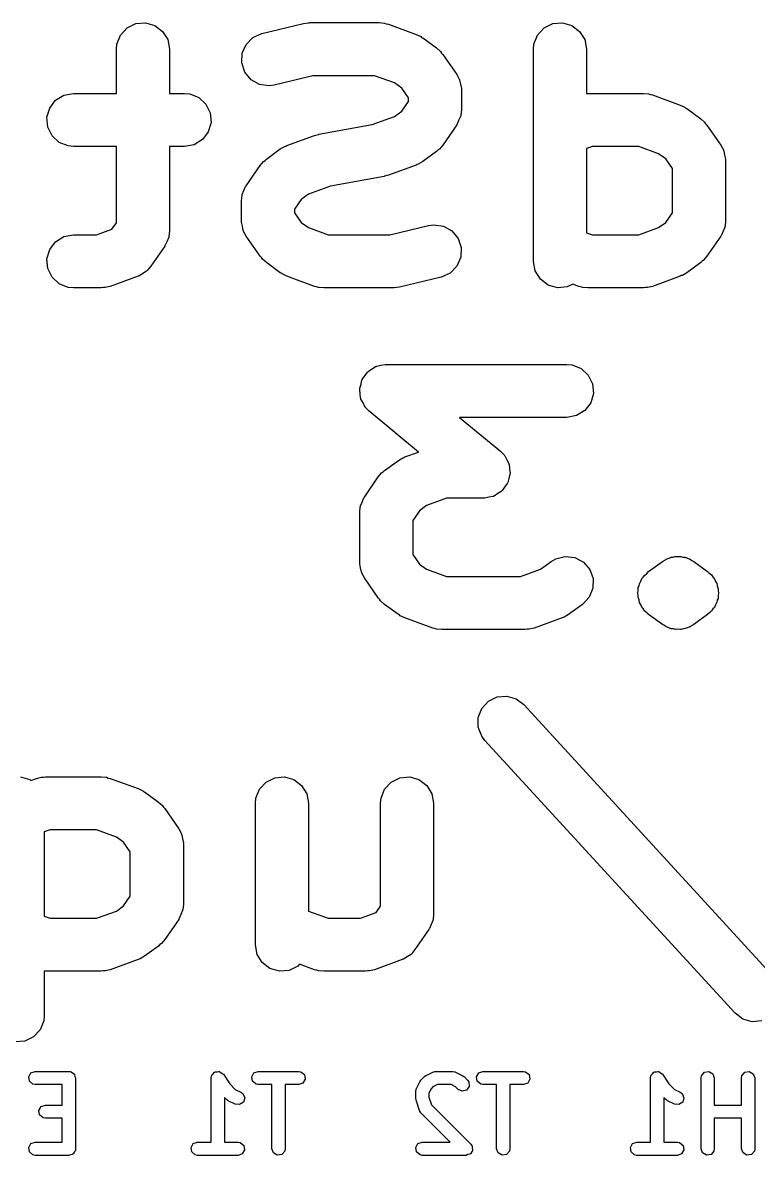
# Model space of a CAD drawing. Extents: x 100.2 to 143.8, y -105 to -53.7.
# Drawn here: x 115.73 to 124.04, y -104.83 to -92.02 of the extents above; entities that cross this region are included whole.
import ezdxf

# ---------------------------------------------------------------- set-up
doc = ezdxf.new("R2010")
doc.units = 0
doc.layers.add('BLACK', color=7, linetype='CONTINUOUS')

msp = doc.modelspace()

# ---------------------------------------------------------------- linework, layer by layer
at = {"layer": 'BLACK', "linetype": 'CONTINUOUS'}
for p, q in [((116.832, -92.1614), (116.907, -92.0809)), ((116.907, -92.0809), (117.006, -92.0326)), ((117.006, -92.0326), (117.115, -92.0231)), ((117.115, -92.0231), (117.221, -92.0537)), ((117.221, -92.0537), (117.308, -92.1202)), ((118.429, -92.1444), (118.901, -92.0302)), ((118.901, -92.0302), (118.959, -92.022)), ((118.959, -92.022), (118.965, -92.0229)), ((118.965, -92.0229), (118.971, -92.0217)), ((118.971, -92.0217), (119.757, -92.0217)), ((119.757, -92.0217), (119.815, -92.0274)), ((119.815, -92.0274), (119.837, -92.036)), ((119.837, -92.036), (119.86, -92.0398)), ((119.86, -92.0398), (120.174, -92.1541)), ((121.546, -92.1614), (121.621, -92.0809)), ((121.621, -92.0809), (121.72, -92.0326)), ((121.72, -92.0326), (121.829, -92.0231)), ((121.829, -92.0231), (121.935, -92.0537)), ((121.935, -92.0537), (122.022, -92.1202)), ((116.791, -92.2634), (116.832, -92.1614)), ((117.308, -92.1202), (117.366, -92.2137)), ((117.366, -92.2137), (117.386, -92.3217)), ((118.252, -92.2675), (118.329, -92.1894)), ((118.329, -92.1894), (118.429, -92.1444)), ((120.174, -92.1541), (120.227, -92.1793)), ((120.227, -92.1793), (120.236, -92.1879)), ((120.236, -92.1879), (120.248, -92.1934)), ((120.248, -92.1934), (120.405, -92.3077)), ((121.506, -92.2634), (121.546, -92.1614)), ((122.022, -92.1202), (122.08, -92.2137)), ((122.08, -92.2137), (122.1, -92.3217)), ((116.786, -92.3217), (116.791, -92.2634)), ((116.786, -92.8217), (116.786, -92.3217)), ((117.386, -92.3217), (117.386, -92.8217)), ((118.208, -92.3681), (118.252, -92.2675)), ((120.405, -92.3077), (120.449, -92.3466)), ((120.449, -92.3466), (120.46, -92.365)), ((121.5, -92.3217), (121.506, -92.2634)), ((121.5, -94.7217), (121.5, -92.3217)), ((122.1, -92.3217), (122.1, -92.8244)), ((118.203, -92.4779), (118.208, -92.3681)), ((118.238, -92.582), (118.203, -92.4779)), ((120.46, -92.365), (120.476, -92.3803)), ((120.476, -92.3803), (120.633, -92.6089)), ((118.308, -92.6666), (118.238, -92.582)), ((120.633, -92.6089), (120.661, -92.6602)), ((118.404, -92.7202), (118.308, -92.6666)), ((118.513, -92.7357), (118.404, -92.7202)), ((118.571, -92.7276), (118.513, -92.7357)), ((119.007, -92.6217), (118.571, -92.7276)), ((119.704, -92.6217), (119.007, -92.6217)), ((119.929, -92.7035), (119.704, -92.6217)), ((120.011, -92.7626), (119.929, -92.7035)), ((120.661, -92.6602), (120.663, -92.6659)), ((120.663, -92.6659), (120.666, -92.6709)), ((120.666, -92.6709), (120.675, -92.7192)), ((120.675, -92.7192), (120.685, -92.7673)), ((116.098, -92.8995), (116.192, -92.8418)), ((116.192, -92.8418), (116.3, -92.8217)), ((116.3, -92.8217), (116.786, -92.8217)), ((117.386, -92.8217), (117.557, -92.8217)), ((117.557, -92.8217), (117.615, -92.8274)), ((117.615, -92.8274), (117.717, -92.8681)), ((120.086, -92.872), (120.011, -92.7626)), ((120.685, -92.7673), (120.685, -92.7731)), ((120.685, -92.7731), (120.686, -92.7789)), ((120.686, -92.7789), (120.686, -93.0074)), ((122.1, -92.8244), (122.114, -92.8217)), ((122.114, -92.8217), (122.743, -92.8217)), ((122.743, -92.8217), (122.801, -92.8274)), ((122.801, -92.8274), (122.823, -92.836)), ((122.823, -92.836), (122.845, -92.8398)), ((122.845, -92.8398), (123.16, -92.9541)), ((116.001, -93.0924), (116.032, -92.9869)), ((116.032, -92.9869), (116.098, -92.8995)), ((117.717, -92.8681), (117.798, -92.9428)), ((117.798, -92.9428), (117.846, -93.0415)), ((120.011, -93.0236), (120.086, -92.9143)), ((120.086, -92.9143), (120.086, -92.872)), ((123.16, -92.9541), (123.212, -92.9793)), ((123.212, -92.9793), (123.222, -92.9879)), ((123.222, -92.9879), (123.234, -92.9934)), ((123.234, -92.9934), (123.391, -93.1077)), ((116.011, -93.2019), (116.001, -93.0924)), ((117.846, -93.0415), (117.856, -93.151)), ((119.678, -93.174), (119.929, -93.0828)), ((119.929, -93.0828), (120.011, -93.0236)), ((120.658, -93.122), (120.639, -93.1677)), ((120.678, -93.077), (120.658, -93.122)), ((120.68, -93.0657), (120.678, -93.0711)), ((120.678, -93.0711), (120.678, -93.077)), ((120.686, -93.0074), (120.68, -93.0657)), ((123.391, -93.1077), (123.435, -93.1466)), ((116.059, -93.3006), (116.011, -93.2019)), ((117.856, -93.151), (117.825, -93.2565)), ((119.075, -93.2837), (119.678, -93.174)), ((120.633, -93.1774), (120.476, -93.406)), ((120.635, -93.172), (120.633, -93.1774)), ((120.639, -93.1677), (120.635, -93.172)), ((123.435, -93.1466), (123.446, -93.165)), ((123.446, -93.165), (123.461, -93.1803)), ((123.461, -93.1803), (123.619, -93.4089)), ((116.14, -93.3753), (116.059, -93.3006)), ((116.242, -93.416), (116.14, -93.3753)), ((117.759, -93.344), (117.665, -93.4016)), ((117.825, -93.2565), (117.759, -93.344)), ((118.712, -93.4112), (119.026, -93.2969)), ((119.026, -93.2969), (119.069, -93.2858)), ((119.069, -93.2858), (119.075, -93.2837)), ((116.3, -93.4217), (116.242, -93.416)), ((116.786, -93.4217), (116.3, -93.4217)), ((116.786, -94.2857), (116.786, -93.4217)), ((117.557, -93.4217), (117.386, -93.4217)), ((117.386, -93.4217), (117.386, -94.3789)), ((117.665, -93.4016), (117.557, -93.4217)), ((118.481, -93.5648), (118.638, -93.4505)), ((118.638, -93.4505), (118.688, -93.4209)), ((118.688, -93.4209), (118.701, -93.4177)), ((118.701, -93.4177), (118.712, -93.4112)), ((120.405, -93.4786), (120.248, -93.5929)), ((120.42, -93.4628), (120.405, -93.4786)), ((120.438, -93.4507), (120.42, -93.4628)), ((120.476, -93.406), (120.438, -93.4507)), ((122.167, -93.4217), (122.1, -93.4461)), ((122.1, -93.4461), (122.1, -94.3973)), ((122.69, -93.4217), (122.167, -93.4217)), ((122.915, -93.5035), (122.69, -93.4217)), ((122.996, -93.5626), (122.915, -93.5035)), ((123.619, -93.4089), (123.647, -93.4602)), ((123.647, -93.4602), (123.648, -93.4659)), ((123.648, -93.4659), (123.651, -93.4709)), ((123.651, -93.4709), (123.66, -93.5192)), ((118.41, -93.6375), (118.448, -93.5927)), ((118.448, -93.5927), (118.466, -93.5806)), ((118.466, -93.5806), (118.481, -93.5648)), ((120.174, -93.6322), (119.86, -93.7465)), ((120.185, -93.6257), (120.174, -93.6322)), ((120.197, -93.6226), (120.185, -93.6257)), ((120.248, -93.5929), (120.197, -93.6226)), ((123.071, -93.672), (122.996, -93.5626)), ((123.66, -93.5192), (123.671, -93.5673)), ((123.671, -93.5673), (123.67, -93.5731)), ((123.67, -93.5731), (123.671, -93.5789)), ((123.671, -93.5789), (123.671, -94.2646)), ((118.253, -93.866), (118.41, -93.6375)), ((119.811, -93.7597), (119.207, -93.8695)), ((119.816, -93.7576), (119.811, -93.7597)), ((119.86, -93.7465), (119.816, -93.7576)), ((123.071, -94.1714), (123.071, -93.672)), ((118.228, -93.9214), (118.246, -93.8757)), ((118.246, -93.8757), (118.25, -93.8714)), ((118.25, -93.8714), (118.253, -93.866)), ((119.207, -93.8695), (118.957, -93.9606)), ((118.2, -94.036), (118.206, -93.9777)), ((118.206, -93.9777), (118.208, -93.9723)), ((118.208, -93.9664), (118.228, -93.9214)), ((118.208, -93.9723), (118.208, -93.9664)), ((118.875, -94.0198), (118.8, -94.1292)), ((118.957, -93.9606), (118.875, -94.0198)), ((118.2, -94.2646), (118.2, -94.036)), ((118.8, -94.1292), (118.8, -94.1714)), ((118.201, -94.2703), (118.2, -94.2646)), ((118.2, -94.2761), (118.201, -94.2703)), ((118.211, -94.3242), (118.2, -94.2761)), ((118.8, -94.1714), (118.875, -94.2808)), ((122.996, -94.2808), (123.071, -94.1714)), ((123.671, -94.2646), (123.666, -94.3228)), ((116.561, -94.4217), (116.736, -94.3583)), ((116.736, -94.3583), (116.786, -94.2857)), ((117.386, -94.3789), (117.38, -94.4371)), ((118.22, -94.3726), (118.211, -94.3242)), ((118.223, -94.3776), (118.22, -94.3726)), ((118.224, -94.3833), (118.223, -94.3776)), ((118.253, -94.4345), (118.224, -94.3833)), ((118.875, -94.2808), (118.957, -94.3399)), ((118.957, -94.3399), (119.181, -94.4217)), ((119.878, -94.4217), (120.315, -94.3159)), ((120.315, -94.3159), (120.373, -94.3077)), ((120.373, -94.3077), (120.482, -94.3232)), ((120.482, -94.3232), (120.578, -94.3769)), ((120.578, -94.3769), (120.648, -94.4614)), ((122.1, -94.3973), (122.167, -94.4217)), ((122.69, -94.4217), (122.915, -94.3399)), ((122.915, -94.3399), (122.996, -94.2808)), ((123.643, -94.3791), (123.625, -94.4249)), ((123.663, -94.3341), (123.643, -94.3791)), ((123.664, -94.3283), (123.663, -94.3341)), ((123.666, -94.3228), (123.664, -94.3283)), ((116.032, -94.5869), (116.098, -94.4995)), ((116.098, -94.4995), (116.192, -94.4418)), ((116.192, -94.4418), (116.3, -94.4217)), ((116.3, -94.4217), (116.561, -94.4217)), ((117.358, -94.4934), (117.339, -94.5392)), ((117.378, -94.4484), (117.358, -94.4934)), ((117.38, -94.4371), (117.378, -94.4426)), ((117.378, -94.4426), (117.378, -94.4484)), ((118.41, -94.6631), (118.253, -94.4345)), ((119.181, -94.4217), (119.878, -94.4217)), ((120.648, -94.4614), (120.683, -94.5655)), ((122.167, -94.4217), (122.69, -94.4217)), ((123.619, -94.4345), (123.461, -94.6631)), ((123.621, -94.4292), (123.619, -94.4345)), ((123.625, -94.4249), (123.621, -94.4292)), ((116.001, -94.6924), (116.032, -94.5869)), ((117.333, -94.5488), (117.176, -94.7774)), ((117.335, -94.5435), (117.333, -94.5488)), ((117.339, -94.5392), (117.335, -94.5435)), ((120.683, -94.5655), (120.678, -94.6753)), ((116.011, -94.8019), (116.001, -94.6924)), ((117.176, -94.7774), (117.138, -94.8222)), ((118.425, -94.6785), (118.41, -94.6631)), ((118.437, -94.6969), (118.425, -94.6785)), ((118.481, -94.7358), (118.437, -94.6969)), ((118.638, -94.85), (118.481, -94.7358)), ((120.634, -94.7759), (120.557, -94.854)), ((120.678, -94.6753), (120.634, -94.7759)), ((121.52, -94.8297), (121.5, -94.7217)), ((123.391, -94.7358), (123.234, -94.85)), ((123.406, -94.72), (123.391, -94.7358)), ((123.424, -94.7079), (123.406, -94.72)), ((123.461, -94.6631), (123.424, -94.7079)), ((116.059, -94.9006), (116.011, -94.8019)), ((116.14, -94.9753), (116.059, -94.9006)), ((117.031, -94.8894), (116.717, -95.0037)), ((117.038, -94.885), (117.031, -94.8894)), ((117.047, -94.8832), (117.038, -94.885)), ((117.086, -94.8573), (117.047, -94.8832)), ((117.126, -94.8336), (117.086, -94.8573)), ((117.131, -94.8269), (117.126, -94.8336)), ((117.138, -94.8222), (117.131, -94.8269)), ((118.649, -94.8556), (118.638, -94.85)), ((118.659, -94.8641), (118.649, -94.8556)), ((118.712, -94.8894), (118.659, -94.8641)), ((119.026, -95.0037), (118.712, -94.8894)), ((120.456, -94.899), (119.985, -95.0133)), ((120.557, -94.854), (120.456, -94.899)), ((121.578, -94.9232), (121.52, -94.8297)), ((123.16, -94.8894), (122.845, -95.0037)), ((123.171, -94.8829), (123.16, -94.8894)), ((123.183, -94.8797), (123.171, -94.8829)), ((123.234, -94.85), (123.183, -94.8797)), ((116.242, -95.016), (116.14, -94.9753)), ((116.3, -95.0217), (116.242, -95.016)), ((116.614, -95.0217), (116.3, -95.0217)), ((116.637, -95.0175), (116.614, -95.0217)), ((116.66, -95.0182), (116.637, -95.0175)), ((116.717, -95.0037), (116.66, -95.0182)), ((119.049, -95.0074), (119.026, -95.0037)), ((119.07, -95.016), (119.049, -95.0074)), ((119.129, -95.0217), (119.07, -95.016)), ((119.914, -95.0217), (119.129, -95.0217)), ((119.921, -95.0205), (119.914, -95.0217)), ((119.927, -95.0214), (119.921, -95.0205)), ((119.985, -95.0133), (119.927, -95.0214)), ((121.665, -94.9897), (121.578, -94.9232)), ((121.771, -95.0203), (121.665, -94.9897)), ((121.88, -95.0108), (121.771, -95.0203)), ((121.945, -94.9793), (121.88, -95.0108)), ((122.012, -95.0037), (121.945, -94.9793)), ((122.035, -95.0074), (122.012, -95.0037)), ((122.056, -95.016), (122.035, -95.0074)), ((122.114, -95.0217), (122.056, -95.016)), ((122.743, -95.0217), (122.114, -95.0217)), ((122.766, -95.0175), (122.743, -95.0217)), ((122.789, -95.0182), (122.766, -95.0175)), ((122.845, -95.0037), (122.789, -95.0182)), ((119.634, -95.9635), (119.676, -95.938)), ((119.676, -95.938), (119.716, -95.9107)), ((119.716, -95.9107), (119.722, -95.9093)), ((119.722, -95.9093), (119.728, -95.9058)), ((119.728, -95.9058), (119.775, -95.8969)), ((119.775, -95.8969), (119.823, -95.886)), ((119.823, -95.886), (119.829, -95.8869)), ((119.829, -95.8869), (119.836, -95.8857)), ((119.836, -95.8857), (121.879, -95.8857)), ((121.879, -95.8857), (121.937, -95.8914)), ((121.937, -95.8914), (122.039, -95.9321)), ((122.039, -95.9321), (122.119, -96.0068)), ((119.551, -96.1098), (119.562, -96.0626)), ((119.562, -96.0626), (119.566, -96.0572)), ((119.566, -96.0572), (119.568, -96.0509)), ((119.568, -96.0509), (119.597, -96.0123)), ((119.597, -96.0123), (119.625, -95.9724)), ((119.625, -95.9724), (119.63, -95.9687)), ((119.63, -95.9687), (119.634, -95.9635)), ((122.119, -96.0068), (122.168, -96.1055)), ((119.536, -96.1693), (119.538, -96.163)), ((119.542, -96.2175), (119.536, -96.1693)), ((119.537, -96.1564), (119.551, -96.1098)), ((119.538, -96.163), (119.537, -96.1564)), ((122.168, -96.1055), (122.177, -96.215)), ((119.547, -96.2659), (119.542, -96.2175)), ((119.549, -96.2718), (119.547, -96.2659)), ((119.55, -96.2783), (119.549, -96.2718)), ((119.574, -96.321), (119.55, -96.2783)), ((119.595, -96.3646), (119.574, -96.321)), ((122.147, -96.3205), (122.08, -96.408)), ((122.177, -96.215), (122.147, -96.3205)), ((119.6, -96.369), (119.595, -96.3646)), ((119.603, -96.3748), (119.6, -96.369)), ((119.644, -96.4164), (119.603, -96.3748)), ((120.199, -96.8774), (119.644, -96.4164)), ((122.08, -96.408), (121.987, -96.4656)), ((121.879, -96.4857), (120.666, -96.4857)), ((120.666, -96.4857), (121.127, -96.8693)), ((121.987, -96.4656), (121.879, -96.4857)), ((119.974, -96.9717), (120.024, -96.942)), ((120.024, -96.942), (120.036, -96.9389)), ((120.036, -96.9389), (120.047, -96.9323)), ((120.047, -96.9323), (120.199, -96.8774)), ((121.127, -96.8693), (121.169, -96.9109)), ((121.169, -96.9109), (121.172, -96.9167)), ((121.172, -96.9167), (121.177, -96.9211)), ((121.177, -96.9211), (121.198, -96.9648)), ((121.198, -96.9648), (121.221, -97.0075)), ((119.801, -97.1018), (119.816, -97.086)), ((119.816, -97.086), (119.974, -96.9717)), ((121.221, -97.0075), (121.222, -97.0139)), ((121.222, -97.0139), (121.225, -97.0198)), ((121.225, -97.0198), (121.229, -97.0682)), ((121.229, -97.0682), (121.235, -97.1164)), ((119.589, -97.3872), (119.746, -97.1586)), ((119.746, -97.1586), (119.783, -97.1138)), ((119.783, -97.1138), (119.801, -97.1018)), ((121.221, -97.1759), (121.209, -97.2231)), ((121.234, -97.1293), (121.221, -97.1759)), ((121.235, -97.1164), (121.234, -97.1228)), ((121.234, -97.1228), (121.234, -97.1293)), ((121.096, -97.3477), (121.056, -97.375)), ((121.137, -97.3222), (121.096, -97.3477)), ((121.141, -97.317), (121.137, -97.3222)), ((121.147, -97.3134), (121.141, -97.317)), ((121.174, -97.2735), (121.147, -97.3134)), ((121.204, -97.2348), (121.174, -97.2735)), ((121.206, -97.2285), (121.204, -97.2348)), ((121.209, -97.2231), (121.206, -97.2285)), ((119.544, -97.4876), (119.564, -97.4426)), ((119.564, -97.4426), (119.582, -97.3968)), ((119.582, -97.3968), (119.586, -97.3925)), ((119.586, -97.3925), (119.589, -97.3872)), ((120.517, -97.4), (120.292, -97.4818)), ((120.936, -97.4), (120.517, -97.4)), ((120.942, -97.3988), (120.936, -97.4)), ((120.949, -97.3997), (120.942, -97.3988)), ((120.996, -97.3888), (120.949, -97.3997)), ((121.044, -97.3799), (120.996, -97.3888)), ((121.049, -97.3765), (121.044, -97.3799)), ((121.056, -97.375), (121.049, -97.3765)), ((119.536, -97.5571), (119.541, -97.4989)), ((119.536, -98.1286), (119.536, -97.5571)), ((119.541, -97.4989), (119.544, -97.4934)), ((119.544, -97.4934), (119.544, -97.4876)), ((120.211, -97.5409), (120.136, -97.6503)), ((120.292, -97.4818), (120.211, -97.5409)), ((120.136, -97.6503), (120.136, -98.0354)), ((120.136, -98.0354), (120.211, -98.1448)), ((121.579, -98.2039), (121.702, -98.1145)), ((121.702, -98.1145), (121.753, -98.0849)), ((121.753, -98.0849), (121.859, -98.0578)), ((121.859, -98.0578), (121.968, -98.0708)), ((121.968, -98.0708), (122.065, -98.1223)), ((122.802, -98.2288), (122.959, -98.1145)), ((122.959, -98.1145), (122.992, -98.0951)), ((122.992, -98.0951), (122.998, -98.0905)), ((122.998, -98.0905), (123.002, -98.0893)), ((123.002, -98.0893), (123.01, -98.0849)), ((123.01, -98.0849), (123.034, -98.0788)), ((123.034, -98.0788), (123.056, -98.0681)), ((123.056, -98.0681), (123.08, -98.0659)), ((123.08, -98.0659), (123.103, -98.0589)), ((123.103, -98.0589), (123.11, -98.0594)), ((123.11, -98.0594), (123.116, -98.0578)), ((123.116, -98.0578), (123.141, -98.0607)), ((123.141, -98.0607), (123.165, -98.0586)), ((123.165, -98.0586), (123.189, -98.0654)), ((123.189, -98.0654), (123.213, -98.0673)), ((123.213, -98.0673), (123.219, -98.0701)), ((123.219, -98.0701), (123.225, -98.0708)), ((123.225, -98.0708), (123.247, -98.0823)), ((123.247, -98.0823), (123.271, -98.0891)), ((123.271, -98.0891), (123.29, -98.104)), ((123.29, -98.104), (123.312, -98.1145)), ((123.312, -98.1145), (123.469, -98.2288)), ((119.537, -98.1343), (119.536, -98.1286)), ((119.536, -98.1401), (119.537, -98.1343)), ((119.547, -98.1882), (119.536, -98.1401)), ((119.556, -98.2366), (119.547, -98.1882)), ((119.559, -98.2416), (119.556, -98.2366)), ((119.56, -98.2473), (119.559, -98.2416)), ((119.589, -98.2985), (119.56, -98.2473)), ((120.211, -98.1448), (120.292, -98.2039)), ((120.292, -98.2039), (120.517, -98.2857)), ((121.354, -98.2857), (121.579, -98.2039)), ((122.065, -98.1223), (122.137, -98.2052)), ((122.137, -98.2052), (122.175, -98.3085)), ((122.78, -98.2523), (122.802, -98.2288)), ((123.469, -98.2288), (123.476, -98.2346)), ((123.476, -98.2346), (123.479, -98.2366)), ((123.479, -98.2366), (123.484, -98.2423)), ((123.484, -98.2423), (123.513, -98.2677)), ((119.746, -98.5271), (119.589, -98.2985)), ((120.517, -98.2857), (121.354, -98.2857)), ((122.175, -98.3085), (122.172, -98.4184)), ((122.694, -98.3889), (122.698, -98.3662)), ((122.698, -98.3662), (122.714, -98.3385)), ((122.714, -98.3385), (122.727, -98.3086)), ((122.727, -98.3086), (122.742, -98.2919)), ((122.742, -98.2919), (122.754, -98.2721)), ((122.754, -98.2721), (122.78, -98.2523)), ((123.513, -98.2677), (123.53, -98.2951)), ((123.53, -98.2951), (123.552, -98.3195)), ((123.552, -98.3195), (123.559, -98.3412)), ((123.559, -98.3412), (123.572, -98.3606)), ((123.572, -98.3606), (123.578, -98.3924)), ((122.172, -98.4184), (122.131, -98.52)), ((122.679, -98.4744), (122.684, -98.4426)), ((122.683, -98.497), (122.679, -98.4744)), ((122.683, -98.5201), (122.683, -98.497)), ((122.684, -98.4426), (122.685, -98.4102)), ((122.685, -98.4102), (122.694, -98.3889)), ((123.578, -98.3924), (123.589, -98.4228)), ((123.593, -98.4684), (123.587, -98.5003)), ((123.587, -98.5003), (123.587, -98.5326)), ((123.589, -98.4228), (123.588, -98.4458)), ((123.588, -98.4458), (123.593, -98.4684)), ((119.761, -98.5425), (119.746, -98.5271)), ((119.773, -98.5609), (119.761, -98.5425)), ((119.816, -98.5998), (119.773, -98.5609)), ((119.974, -98.714), (119.816, -98.5998)), ((122.055, -98.5998), (121.898, -98.714)), ((122.131, -98.52), (122.055, -98.5998)), ((122.694, -98.5505), (122.683, -98.5201)), ((122.7, -98.5822), (122.694, -98.5505)), ((122.712, -98.6017), (122.7, -98.5822)), ((122.72, -98.6234), (122.712, -98.6017)), ((122.741, -98.6478), (122.72, -98.6234)), ((123.557, -98.6043), (123.545, -98.6343)), ((123.574, -98.5766), (123.557, -98.6043)), ((123.578, -98.5539), (123.574, -98.5766)), ((123.587, -98.5326), (123.578, -98.5539)), ((119.985, -98.7196), (119.974, -98.714)), ((119.995, -98.7281), (119.985, -98.7196)), ((120.047, -98.7534), (119.995, -98.7281)), ((120.362, -98.8677), (120.047, -98.7534)), ((121.824, -98.7534), (121.51, -98.8677)), ((121.835, -98.7469), (121.824, -98.7534)), ((121.847, -98.7437), (121.835, -98.7469)), ((121.898, -98.714), (121.847, -98.7437)), ((122.758, -98.6752), (122.741, -98.6478)), ((122.787, -98.7006), (122.758, -98.6752)), ((122.792, -98.7063), (122.787, -98.7006)), ((122.796, -98.7082), (122.792, -98.7063)), ((122.802, -98.714), (122.796, -98.7082)), ((122.959, -98.8283), (122.802, -98.714)), ((123.469, -98.714), (123.312, -98.8283)), ((123.492, -98.6905), (123.469, -98.714)), ((123.517, -98.6707), (123.492, -98.6905)), ((123.529, -98.651), (123.517, -98.6707)), ((123.545, -98.6343), (123.529, -98.651)), ((120.385, -98.8714), (120.362, -98.8677)), ((120.406, -98.88), (120.385, -98.8714)), ((120.464, -98.8857), (120.406, -98.88)), ((121.407, -98.8857), (120.464, -98.8857)), ((121.43, -98.8815), (121.407, -98.8857)), ((121.453, -98.8822), (121.43, -98.8815)), ((121.51, -98.8677), (121.453, -98.8822)), ((122.981, -98.8389), (122.959, -98.8283)), ((123.001, -98.8537), (122.981, -98.8389)), ((123.024, -98.8605), (123.001, -98.8537)), ((123.046, -98.872), (123.024, -98.8605)), ((123.053, -98.8728), (123.046, -98.872)), ((123.058, -98.8756), (123.053, -98.8728)), ((123.083, -98.8775), (123.058, -98.8756)), ((123.106, -98.8843), (123.083, -98.8775)), ((123.131, -98.8822), (123.106, -98.8843)), ((123.155, -98.8851), (123.131, -98.8822)), ((123.162, -98.8835), (123.155, -98.8851)), ((123.168, -98.884), (123.162, -98.8835)), ((123.191, -98.8769), (123.168, -98.884)), ((123.216, -98.8748), (123.191, -98.8769)), ((123.238, -98.864), (123.216, -98.8748)), ((123.262, -98.858), (123.238, -98.864)), ((123.269, -98.8536), (123.262, -98.858)), ((123.273, -98.8524), (123.269, -98.8536)), ((123.279, -98.8477), (123.273, -98.8524)), ((123.312, -98.8283), (123.279, -98.8477)), ((120.991, -99.6956), (121.09, -99.6468)), ((121.09, -99.6468), (121.199, -99.6367)), ((121.199, -99.6367), (121.305, -99.6667)), ((120.877, -99.8788), (120.917, -99.7765)), ((120.917, -99.7765), (120.991, -99.6956)), ((121.305, -99.6667), (121.393, -99.7327)), ((121.393, -99.7327), (124.221, -102.818)), ((120.876, -99.9886), (120.877, -99.8788)), ((120.915, -100.091), (120.876, -99.9886)), ((120.95, -100.138), (120.915, -100.091)), ((123.779, -103.224), (120.95, -100.138)), ((115.701, -100.551), (115.806, -100.582)), ((115.883, -100.568), (115.94, -100.553)), ((115.94, -100.553), (115.963, -100.554)), ((115.963, -100.554), (115.986, -100.55)), ((115.986, -100.55), (116.614, -100.55)), ((116.614, -100.55), (116.673, -100.555)), ((118.577, -100.561), (118.686, -100.551)), ((118.686, -100.551), (118.792, -100.582)), ((119.991, -100.561), (120.101, -100.551)), ((120.101, -100.551), (120.206, -100.582)), ((115.806, -100.582), (115.819, -100.591)), ((115.819, -100.591), (115.883, -100.568)), ((116.673, -100.555), (116.694, -100.564)), ((116.694, -100.564), (116.717, -100.568)), ((116.717, -100.568), (117.031, -100.682)), ((118.404, -100.689), (118.478, -100.609)), ((118.478, -100.609), (118.577, -100.561)), ((118.792, -100.582), (118.879, -100.648)), ((118.879, -100.648), (118.937, -100.742)), ((119.818, -100.689), (119.893, -100.609)), ((119.893, -100.609), (119.991, -100.561)), ((120.206, -100.582), (120.294, -100.648)), ((120.294, -100.648), (120.351, -100.742)), ((117.031, -100.682), (117.084, -100.707)), ((117.084, -100.707), (117.093, -100.716)), ((117.093, -100.716), (117.105, -100.721)), ((117.105, -100.721), (117.262, -100.836)), ((118.357, -100.85), (118.363, -100.791)), ((118.363, -100.791), (118.404, -100.689)), ((118.937, -100.742), (118.957, -100.85)), ((119.771, -100.85), (119.777, -100.791)), ((119.777, -100.791), (119.818, -100.689)), ((120.351, -100.742), (120.371, -100.85)), ((117.262, -100.836), (117.306, -100.875)), ((117.306, -100.875), (117.318, -100.893)), ((117.318, -100.893), (117.333, -100.908)), ((117.333, -100.908), (117.49, -101.137)), ((118.357, -102.45), (118.357, -100.85)), ((118.957, -100.85), (118.957, -102.068)), ((119.771, -102.014), (119.771, -100.85)), ((120.371, -100.85), (120.371, -102.107)), ((116.039, -101.15), (115.971, -101.174)), ((115.971, -101.174), (115.971, -102.125)), ((116.561, -101.15), (116.039, -101.15)), ((116.786, -101.231), (116.561, -101.15)), ((117.49, -101.137), (117.518, -101.188)), ((117.518, -101.188), (117.52, -101.194)), ((116.868, -101.291), (116.786, -101.231)), ((116.943, -101.4), (116.868, -101.291)), ((117.52, -101.194), (117.523, -101.199)), ((117.523, -101.199), (117.532, -101.247)), ((117.532, -101.247), (117.543, -101.295)), ((117.543, -101.295), (117.542, -101.301)), ((117.542, -101.301), (117.543, -101.307)), ((117.543, -101.307), (117.543, -101.993)), ((116.943, -101.899), (116.943, -101.4)), ((116.868, -102.009), (116.943, -101.899)), ((116.561, -102.15), (116.786, -102.068)), ((116.786, -102.068), (116.868, -102.009)), ((117.535, -102.062), (117.515, -102.107)), ((117.537, -102.051), (117.535, -102.056)), ((117.535, -102.056), (117.535, -102.062)), ((117.543, -101.993), (117.537, -102.051)), ((118.957, -102.068), (119.181, -102.15)), ((119.547, -102.15), (119.721, -102.086)), ((119.721, -102.086), (119.771, -102.014)), ((115.971, -102.125), (116.039, -102.15)), ((116.039, -102.15), (116.561, -102.15)), ((117.49, -102.163), (117.333, -102.391)), ((117.492, -102.157), (117.49, -102.163)), ((117.496, -102.153), (117.492, -102.157)), ((117.515, -102.107), (117.496, -102.153)), ((119.181, -102.15), (119.547, -102.15)), ((120.363, -102.176), (120.343, -102.221)), ((120.364, -102.171), (120.363, -102.176)), ((120.366, -102.165), (120.364, -102.171)), ((120.371, -102.107), (120.366, -102.165)), ((120.319, -102.277), (120.161, -102.505)), ((120.321, -102.271), (120.319, -102.277)), ((120.325, -102.267), (120.321, -102.271)), ((120.343, -102.221), (120.325, -102.267)), ((117.262, -102.464), (117.105, -102.578)), ((117.277, -102.448), (117.262, -102.464)), ((117.295, -102.436), (117.277, -102.448)), ((117.333, -102.391), (117.295, -102.436)), ((118.377, -102.558), (118.357, -102.45)), ((117.105, -102.578), (117.055, -102.608)), ((118.435, -102.651), (118.377, -102.558)), ((120.071, -102.585), (120.032, -102.611)), ((120.111, -102.562), (120.071, -102.585)), ((120.117, -102.555), (120.111, -102.562)), ((120.124, -102.55), (120.117, -102.555)), ((120.161, -102.505), (120.124, -102.55)), ((117.031, -102.617), (116.717, -102.732)), ((117.042, -102.611), (117.031, -102.617)), ((117.055, -102.608), (117.042, -102.611)), ((118.522, -102.718), (118.435, -102.651)), ((118.628, -102.748), (118.522, -102.718)), ((118.836, -102.691), (118.737, -102.739)), ((118.855, -102.67), (118.836, -102.691)), ((119.026, -102.732), (118.855, -102.67)), ((120.017, -102.617), (119.703, -102.732)), ((120.024, -102.613), (120.017, -102.617)), ((120.032, -102.611), (120.024, -102.613)), ((115.986, -102.75), (115.971, -102.748)), ((115.971, -102.748), (115.971, -103.25)), ((116.614, -102.75), (115.986, -102.75)), ((116.637, -102.745), (116.614, -102.75)), ((116.66, -102.746), (116.637, -102.745)), ((116.717, -102.732), (116.66, -102.746)), ((118.737, -102.739), (118.628, -102.748)), ((119.049, -102.735), (119.026, -102.732)), ((119.07, -102.744), (119.049, -102.735)), ((119.129, -102.75), (119.07, -102.744)), ((119.6, -102.75), (119.129, -102.75)), ((119.623, -102.745), (119.6, -102.75)), ((119.646, -102.746), (119.623, -102.745)), ((119.703, -102.732), (119.646, -102.746)), ((123.867, -103.29), (123.779, -103.224)), ((115.966, -103.308), (115.925, -103.41)), ((115.971, -103.25), (115.966, -103.308)), ((123.972, -103.32), (123.867, -103.29)), ((124.082, -103.31), (123.972, -103.32)), ((115.85, -103.491), (115.752, -103.539)), ((115.925, -103.41), (115.85, -103.491)), ((115.752, -103.539), (115.642, -103.548)), ((115.82, -103.898), (115.868, -103.881)), ((115.868, -103.881), (116.249, -103.881)), ((116.249, -103.881), (116.259, -103.883)), ((116.259, -103.883), (116.262, -103.882)), ((116.262, -103.882), (116.265, -103.884)), ((117.924, -103.886), (117.945, -103.882)), ((117.945, -103.882), (117.949, -103.884)), ((118.341, -103.898), (118.389, -103.881)), ((118.389, -103.881), (118.847, -103.881)), ((118.847, -103.881), (118.872, -103.885)), ((120.363, -103.889), (120.387, -103.881)), ((120.387, -103.881), (120.392, -103.882)), ((120.392, -103.882), (120.396, -103.881)), ((120.396, -103.881), (120.587, -103.881)), ((120.587, -103.881), (120.612, -103.885)), ((120.881, -103.898), (120.929, -103.881)), ((120.929, -103.881), (121.387, -103.881)), ((121.387, -103.881), (121.412, -103.885)), ((122.89, -103.886), (122.911, -103.882)), ((122.911, -103.882), (122.915, -103.884)), ((123.432, -103.891), (123.482, -103.882)), ((123.482, -103.882), (123.527, -103.908)), ((123.889, -103.891), (123.94, -103.882)), ((123.94, -103.882), (123.984, -103.908)), ((115.795, -103.943), (115.82, -103.898)), ((115.803, -103.993), (115.795, -103.943)), ((115.843, -104.026), (115.803, -103.993)), ((116.265, -103.884), (116.275, -103.885)), ((116.275, -103.885), (116.29, -103.898)), ((116.29, -103.898), (116.307, -103.908)), ((116.307, -103.908), (116.309, -103.914)), ((116.309, -103.914), (116.314, -103.918)), ((116.314, -103.918), (116.318, -103.938)), ((116.318, -103.938), (116.324, -103.956)), ((116.324, -103.956), (116.324, -104.756)), ((117.857, -103.956), (117.862, -103.93)), ((117.857, -104.681), (117.857, -103.956)), ((117.862, -103.93), (117.865, -103.927)), ((117.865, -103.923), (117.881, -103.908)), ((117.865, -103.927), (117.865, -103.923)), ((117.881, -103.908), (117.895, -103.891)), ((117.895, -103.891), (117.899, -103.89)), ((117.899, -103.89), (117.902, -103.887)), ((117.902, -103.887), (117.924, -103.886)), ((117.949, -103.884), (117.953, -103.884)), ((117.953, -103.884), (117.971, -103.897)), ((117.971, -103.897), (117.99, -103.908)), ((117.99, -103.908), (117.991, -103.912)), ((117.991, -103.912), (117.995, -103.914)), ((117.995, -103.914), (118.067, -104.022)), ((118.316, -103.943), (118.341, -103.898)), ((118.324, -103.993), (118.316, -103.943)), ((118.364, -104.026), (118.324, -103.993)), ((118.872, -103.885), (118.911, -103.918)), ((118.92, -103.969), (118.895, -104.013)), ((118.911, -103.918), (118.92, -103.969)), ((120.177, -104.075), (120.215, -103.999)), ((120.215, -103.999), (120.228, -103.981)), ((120.228, -103.981), (120.229, -103.979)), ((120.229, -103.979), (120.267, -103.941)), ((120.267, -103.941), (120.285, -103.928)), ((120.285, -103.928), (120.286, -103.927)), ((120.286, -103.927), (120.363, -103.889)), ((120.612, -103.885), (120.616, -103.888)), ((120.616, -103.888), (120.62, -103.889)), ((120.62, -103.889), (120.696, -103.927)), ((120.696, -103.927), (120.714, -103.94)), ((120.714, -103.94), (120.716, -103.941)), ((120.716, -103.941), (120.754, -103.979)), ((120.754, -103.979), (120.769, -104)), ((120.769, -104), (120.773, -104.052)), ((120.856, -103.943), (120.881, -103.898)), ((120.864, -103.993), (120.856, -103.943)), ((120.904, -104.026), (120.864, -103.993)), ((121.412, -103.885), (121.451, -103.918)), ((121.46, -103.969), (121.435, -104.013)), ((121.451, -103.918), (121.46, -103.969)), ((122.823, -103.956), (122.827, -103.93)), ((122.823, -104.681), (122.823, -103.956)), ((122.827, -103.93), (122.83, -103.927)), ((122.83, -103.927), (122.831, -103.923)), ((122.831, -103.923), (122.846, -103.908)), ((122.846, -103.908), (122.86, -103.891)), ((122.86, -103.891), (122.865, -103.89)), ((122.865, -103.89), (122.868, -103.887)), ((122.868, -103.887), (122.89, -103.886)), ((122.915, -103.884), (122.919, -103.884)), ((122.919, -103.884), (122.937, -103.897)), ((122.937, -103.897), (122.955, -103.908)), ((122.955, -103.908), (122.957, -103.912)), ((122.957, -103.912), (122.96, -103.914)), ((122.96, -103.914), (123.032, -104.022)), ((123.394, -103.956), (123.399, -103.93)), ((123.394, -104.756), (123.394, -103.956)), ((123.399, -103.93), (123.432, -103.891)), ((123.527, -103.908), (123.544, -103.956)), ((123.544, -103.956), (123.544, -104.262)), ((123.852, -103.956), (123.856, -103.93)), ((123.852, -104.262), (123.852, -103.956)), ((123.856, -103.93), (123.889, -103.891)), ((123.984, -103.908), (124.002, -103.956)), ((124.002, -103.956), (124.002, -104.756)), ((115.868, -104.031), (115.843, -104.026)), ((116.174, -104.031), (115.868, -104.031)), ((116.174, -104.262), (116.174, -104.031)), ((118.067, -104.022), (118.129, -104.085)), ((118.129, -104.085), (118.194, -104.117)), ((118.194, -104.117), (118.215, -104.133)), ((118.215, -104.133), (118.236, -104.18)), ((118.389, -104.031), (118.364, -104.026)), ((118.543, -104.031), (118.389, -104.031)), ((118.543, -104.756), (118.543, -104.031)), ((118.847, -104.031), (118.693, -104.031)), ((118.693, -104.031), (118.693, -104.756)), ((118.895, -104.013), (118.847, -104.031)), ((120.169, -104.108), (120.173, -104.083)), ((120.169, -104.184), (120.169, -104.108)), ((120.173, -104.083), (120.176, -104.079)), ((120.176, -104.079), (120.177, -104.075)), ((120.343, -104.077), (120.319, -104.126)), ((120.319, -104.126), (120.319, -104.172)), ((120.364, -104.056), (120.343, -104.077)), ((120.414, -104.031), (120.364, -104.056)), ((120.569, -104.031), (120.414, -104.031)), ((120.618, -104.056), (120.569, -104.031)), ((120.648, -104.085), (120.618, -104.056)), ((120.694, -104.107), (120.648, -104.085)), ((120.744, -104.094), (120.694, -104.107)), ((120.773, -104.052), (120.744, -104.094)), ((120.929, -104.031), (120.904, -104.026)), ((121.083, -104.031), (120.929, -104.031)), ((121.083, -104.756), (121.083, -104.031)), ((121.387, -104.031), (121.233, -104.031)), ((121.233, -104.031), (121.233, -104.756)), ((121.435, -104.013), (121.387, -104.031)), ((123.032, -104.022), (123.095, -104.085)), ((123.095, -104.085), (123.16, -104.117)), ((123.16, -104.117), (123.181, -104.133)), ((123.181, -104.133), (123.201, -104.18)), ((115.935, -104.279), (115.983, -104.262)), ((115.983, -104.262), (116.174, -104.262)), ((118.032, -104.199), (118.007, -104.175)), ((118.007, -104.175), (118.007, -104.681)), ((118.033, -104.2), (118.032, -104.199)), ((118.051, -104.213), (118.033, -104.2)), ((118.127, -104.252), (118.051, -104.213)), ((118.178, -104.257), (118.127, -104.252)), ((118.221, -104.229), (118.178, -104.257)), ((118.236, -104.18), (118.221, -104.229)), ((120.169, -104.186), (120.169, -104.184)), ((120.173, -104.208), (120.169, -104.186)), ((120.211, -104.322), (120.173, -104.208)), ((120.319, -104.172), (120.347, -104.258)), ((120.347, -104.258), (120.792, -104.703)), ((122.997, -104.199), (122.973, -104.175)), ((122.973, -104.175), (122.973, -104.681)), ((122.999, -104.2), (122.997, -104.199)), ((123.017, -104.213), (122.999, -104.2)), ((123.093, -104.252), (123.017, -104.213)), ((123.144, -104.257), (123.093, -104.252)), ((123.187, -104.229), (123.144, -104.257)), ((123.201, -104.18), (123.187, -104.229)), ((123.544, -104.262), (123.852, -104.262)), ((115.909, -104.324), (115.935, -104.279)), ((115.918, -104.374), (115.909, -104.324)), ((115.957, -104.407), (115.918, -104.374)), ((120.213, -104.326), (120.211, -104.322)), ((120.214, -104.33), (120.213, -104.326)), ((120.229, -104.352), (120.214, -104.33)), ((120.558, -104.681), (120.229, -104.352)), ((115.983, -104.412), (115.957, -104.407)), ((116.174, -104.412), (115.983, -104.412)), ((116.174, -104.681), (116.174, -104.412)), ((123.852, -104.412), (123.544, -104.412)), ((123.544, -104.412), (123.544, -104.756)), ((123.852, -104.756), (123.852, -104.412)), ((115.795, -104.743), (115.82, -104.698)), ((115.803, -104.793), (115.795, -104.743)), ((115.82, -104.698), (115.868, -104.681)), ((115.868, -104.681), (116.174, -104.681)), ((116.322, -104.772), (116.32, -104.782)), ((116.323, -104.769), (116.322, -104.772)), ((116.324, -104.756), (116.323, -104.766)), ((116.323, -104.766), (116.323, -104.769)), ((117.63, -104.743), (117.655, -104.698)), ((117.639, -104.793), (117.63, -104.743)), ((117.655, -104.698), (117.704, -104.681)), ((117.704, -104.681), (117.857, -104.681)), ((118.007, -104.681), (118.161, -104.681)), ((118.161, -104.681), (118.186, -104.685)), ((118.186, -104.685), (118.226, -104.718)), ((118.235, -104.769), (118.209, -104.813)), ((118.226, -104.718), (118.235, -104.769)), ((118.56, -104.804), (118.543, -104.756)), ((118.693, -104.756), (118.688, -104.782)), ((120.17, -104.743), (120.195, -104.698)), ((120.179, -104.793), (120.17, -104.743)), ((120.195, -104.698), (120.244, -104.681)), ((120.244, -104.681), (120.558, -104.681)), ((120.792, -104.703), (120.801, -104.716)), ((120.811, -104.775), (120.798, -104.794)), ((120.801, -104.716), (120.804, -104.718)), ((120.804, -104.718), (120.804, -104.72)), ((120.804, -104.72), (120.807, -104.724)), ((120.807, -104.724), (120.809, -104.747)), ((120.809, -104.747), (120.813, -104.769)), ((120.813, -104.769), (120.811, -104.772)), ((120.811, -104.772), (120.811, -104.775)), ((121.1, -104.804), (121.083, -104.756)), ((121.233, -104.756), (121.228, -104.782)), ((122.596, -104.743), (122.621, -104.698)), ((122.604, -104.793), (122.596, -104.743)), ((122.621, -104.698), (122.669, -104.681)), ((122.669, -104.681), (122.823, -104.681)), ((122.973, -104.681), (123.127, -104.681)), ((123.127, -104.681), (123.152, -104.685)), ((123.152, -104.685), (123.191, -104.718)), ((123.2, -104.769), (123.175, -104.813)), ((123.191, -104.718), (123.2, -104.769)), ((123.412, -104.804), (123.394, -104.756)), ((123.544, -104.756), (123.54, -104.782)), ((123.869, -104.804), (123.852, -104.756)), ((124.002, -104.756), (123.997, -104.782)), ((115.843, -104.826), (115.803, -104.793)), ((115.868, -104.831), (115.843, -104.826)), ((116.249, -104.831), (115.868, -104.831)), ((116.268, -104.824), (116.249, -104.831)), ((116.287, -104.821), (116.268, -104.824)), ((116.291, -104.816), (116.287, -104.821)), ((116.298, -104.813), (116.291, -104.816)), ((116.307, -104.796), (116.298, -104.813)), ((116.32, -104.782), (116.307, -104.796)), ((117.678, -104.826), (117.639, -104.793)), ((117.704, -104.831), (117.678, -104.826)), ((118.161, -104.831), (117.704, -104.831)), ((118.209, -104.813), (118.161, -104.831)), ((118.605, -104.83), (118.56, -104.804)), ((118.655, -104.821), (118.605, -104.83)), ((118.688, -104.782), (118.655, -104.821)), ((120.218, -104.826), (120.179, -104.793)), ((120.244, -104.831), (120.218, -104.826)), ((120.739, -104.831), (120.244, -104.831)), ((120.76, -104.823), (120.739, -104.831)), ((120.782, -104.817), (120.76, -104.823)), ((120.784, -104.815), (120.782, -104.817)), ((120.787, -104.813), (120.784, -104.815)), ((120.798, -104.794), (120.787, -104.813)), ((121.145, -104.83), (121.1, -104.804)), ((121.195, -104.821), (121.145, -104.83)), ((121.228, -104.782), (121.195, -104.821)), ((122.644, -104.826), (122.604, -104.793)), ((122.669, -104.831), (122.644, -104.826)), ((123.127, -104.831), (122.669, -104.831)), ((123.175, -104.813), (123.127, -104.831)), ((123.456, -104.83), (123.412, -104.804)), ((123.507, -104.821), (123.456, -104.83)), ((123.54, -104.782), (123.507, -104.821)), ((123.913, -104.83), (123.869, -104.804)), ((123.964, -104.821), (123.913, -104.83)), ((123.997, -104.782), (123.964, -104.821))]:
    msp.add_line(p, q, dxfattribs=at)

doc.saveas('drawing.dxf')
